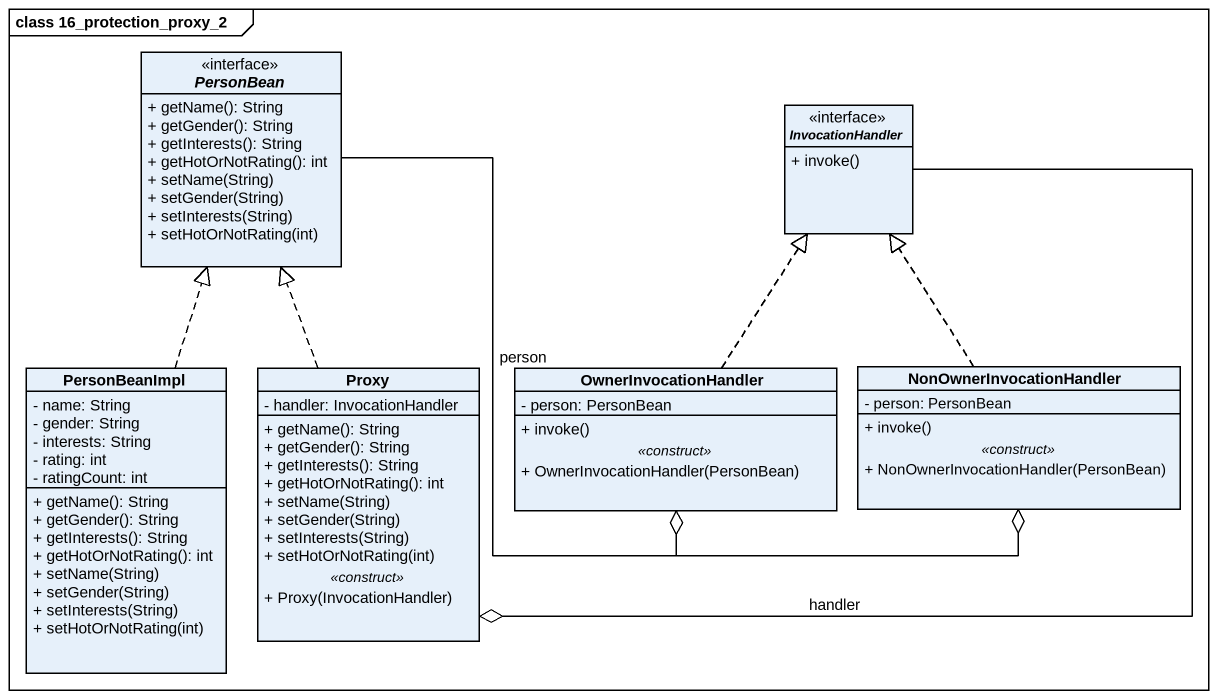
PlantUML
@startuml
mainframe class 16_protection_proxy_2
hide circle
hide empty members
skinparam classAttributeIconSize 0
interface PersonBean {
  + getName(): String
  + getGender(): String
  + getInterests(): String
  + getHotOrNotRating(): int
  + setName(String)
  + setGender(String)
  + setInterests(String)
  + setHotOrNotRating(int)
}
interface InvocationHandler {
  + invoke()
}
class PersonBeanImpl {
  - name: String
  - gender: String
  - interests: String
  - rating: int
  - ratingCount: int
  + getName(): String
  + getGender(): String
  + getInterests(): String
  + getHotOrNotRating(): int
  + setName(String)
  + setGender(String)
  + setInterests(String)
  + setHotOrNotRating(int)
}
class Proxy {
  - handler: InvocationHandler
  --
  + getName(): String
  + getGender(): String
  + getInterests(): String
  + getHotOrNotRating(): int
  + setName(String)
  + setGender(String)
  + setInterests(String)
  + setHotOrNotRating(int)
  .. <<construct>> ..
  + Proxy(InvocationHandler)
}
class OwnerInvocationHandler {
  - person: PersonBean
  --
  + invoke()
  .. <<construct>> ..
  + OwnerInvocationHandler(PersonBean)
}
class NonOwnerInvocationHandler {
  - person: PersonBean
  --
  + invoke()
  .. <<construct>> ..
  + NonOwnerInvocationHandler(PersonBean)
}
PersonBean --o OwnerInvocationHandler : person
PersonBean -right-o NonOwnerInvocationHandler
InvocationHandler --o Proxy : handler
PersonBeanImpl .up.|> PersonBean
Proxy .up.|> PersonBean
OwnerInvocationHandler .up.|> InvocationHandler
NonOwnerInvocationHandler .up.|> InvocationHandler
@enduml
